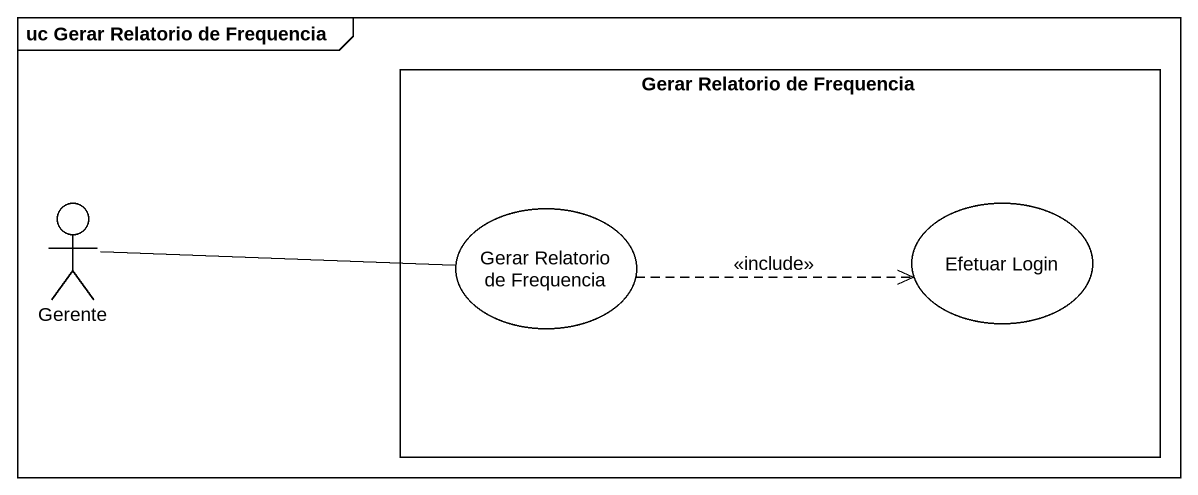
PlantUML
@startuml
mainframe uc Gerar Relatorio de Frequencia
rectangle "Gerar Relatorio de Frequencia" as Gerar_Relatorio_de {
  usecase "Gerar Relatorio de Frequencia" as Gerar_Relatorio_de_2
  usecase "Efetuar Login" as Efetuar_Login
}
actor Gerente
Gerente -right- Gerar_Relatorio_de_2
Gerar_Relatorio_de_2 .right.> Efetuar_Login : <<include>>
@enduml
